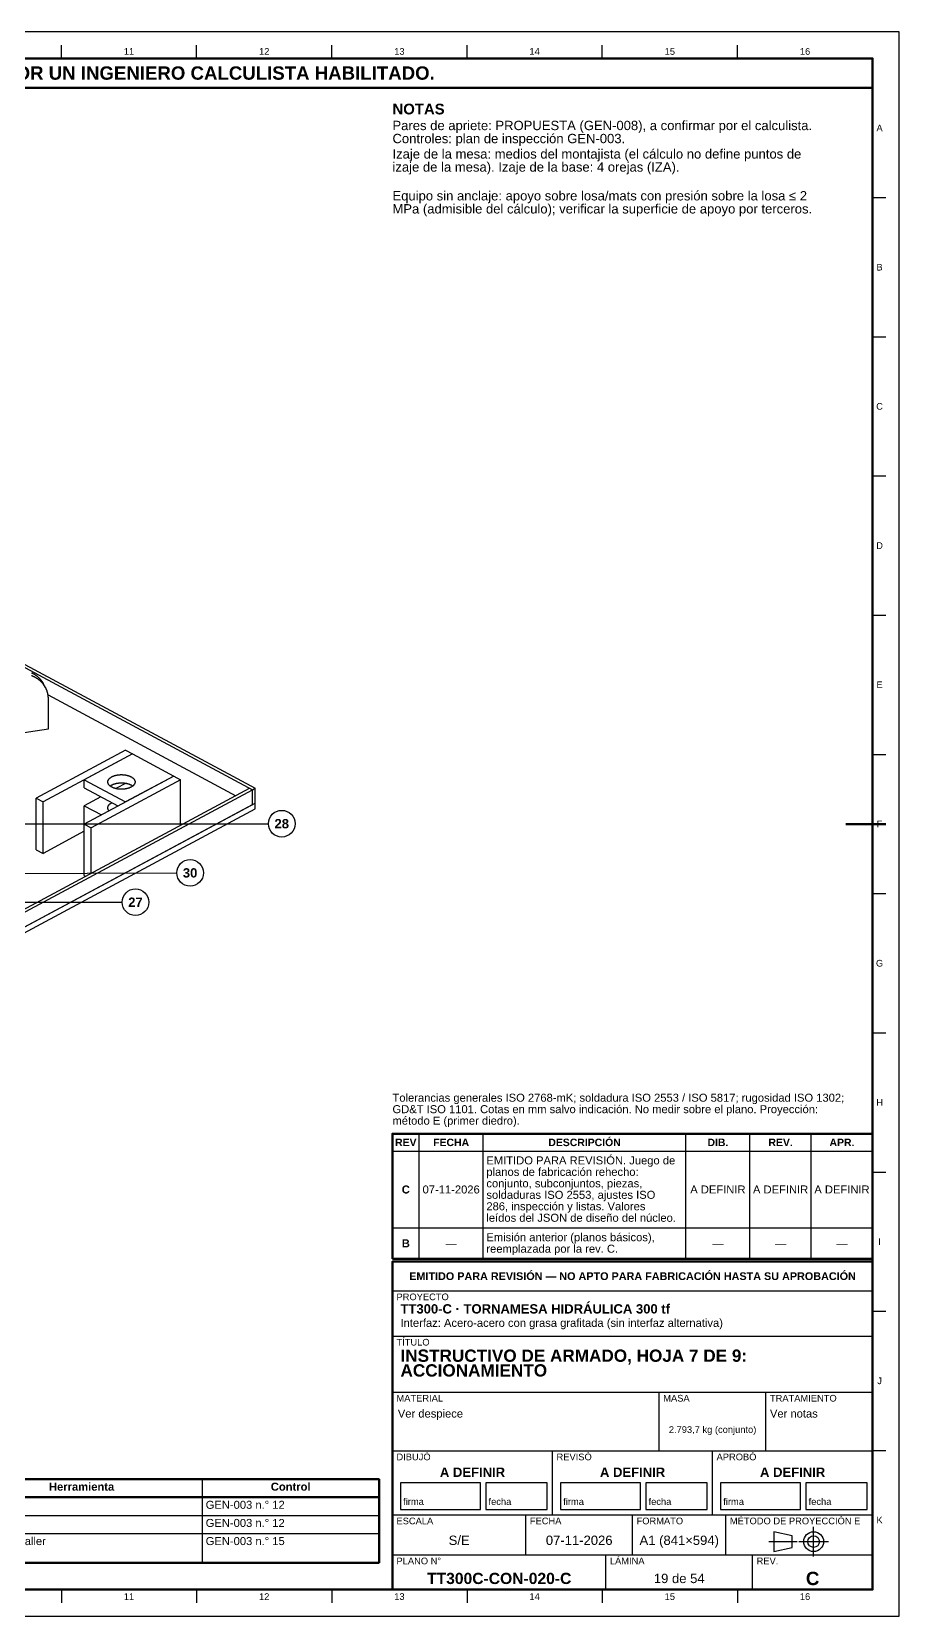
# Model space of a CAD drawing. Header units: millimetres. Extents: x 0 to 841, y 0 to 594.
# Drawn here: x 516 to 841, y 0 to 594 of the extents above; entities that cross this region are included whole.
import ezdxf
from ezdxf.enums import TextEntityAlignment as Align

# ---------------------------------------------------------------- set-up
doc = ezdxf.new("R2010")
doc.units = ezdxf.units.MM
doc.linetypes.add('EJE', pattern=[31, 20, -4, 3, -4])
for name, color, linetype, lineweight in [('COTA', 7, 'CONTINUOUS', 25), ('EJE', 7, 'EJE', 25), ('FINA', 7, 'CONTINUOUS', 25), ('MARCO', 7, 'CONTINUOUS', 70), ('TXT', 7, 'CONTINUOUS', 25), ('VIS', 7, 'CONTINUOUS', 50)]:
    doc.layers.add(name, color=color, linetype=linetype, lineweight=lineweight)
doc.styles.add('STD', font='LiberationSans-Regular.ttf')
doc.styles.add('STDB', font='LiberationSans-Bold.ttf')

msp = doc.modelspace()

# ---------------------------------------------------------------- linework, layer by layer
at = {"layer": 'COTA'}
for p, q in [((474.04, 297.12), (604.49, 297.12)), ((416.49, 278.04), (570.13, 278.66)), ((418.46, 267.68), (549.64, 267.68))]:
    msp.add_line(p, q, dxfattribs=at)
at = {"layer": 'EJE'}
for p, q in [((808.88, 22.42), (808.88, 33.58)), ((792.14, 28), (802.68, 28)), ((803.3, 28), (814.46, 28))]:
    msp.add_line(p, q, dxfattribs=at)
at = {"layer": 'FINA'}
for p, q in [((526.88, 584), (526.88, 589)), ((577.56, 584), (577.56, 589)), ((628.25, 584), (628.25, 589)), ((678.94, 584), (678.94, 589)), ((729.62, 584), (729.62, 589)), ((780.31, 584), (780.31, 589)), ((831, 531.82), (836, 531.82)), ((831, 479.64), (836, 479.64)), ((831, 427.45), (836, 427.45)), ((831, 375.27), (836, 375.27)), ((831, 323.09), (836, 323.09)), ((831, 270.91), (836, 270.91)), ((831, 218.73), (836, 218.73)), ((661, 134), (661, 180.9)), ((685, 134), (685, 180.9)), ((761, 134), (761, 180.9)), ((785, 134), (785, 180.9)), ((808, 134), (808, 180.9)), ((651, 174.4), (831, 174.4)), ((831, 166.55), (836, 166.55)), ((651, 145.6), (831, 145.6)), ((651, 134), (831, 134)), ((651, 133), (831, 133)), ((651, 122), (831, 122)), ((831, 114.36), (836, 114.36)), ((651, 105), (831, 105)), ((651, 84), (831, 84)), ((751, 62), (751, 84)), ((791, 62), (791, 84)), ((651, 62), (831, 62)), ((711, 38), (711, 62)), ((771, 38), (771, 62)), ((831, 62.18), (836, 62.18)), ((579.68, 51.4), (579.68, 20)), ((25, 44.6), (646, 44.6)), ((25, 37.8), (646, 37.8)), ((651, 38), (831, 38)), ((701, 23), (701, 38)), ((741, 23), (741, 38)), ((776, 23), (776, 38)), ((25, 31), (646, 31)), ((651, 23), (831, 23)), ((731, 10), (731, 23)), ((786, 10), (786, 23)), ((526.88, 10), (526.88, 5)), ((577.56, 10), (577.56, 5)), ((628.25, 10), (628.25, 5)), ((678.94, 10), (678.94, 5)), ((729.62, 10), (729.62, 5)), ((780.31, 10), (780.31, 5))]:
    msp.add_line(p, q, dxfattribs=at)
for points in [[(0, 0), (841, 0), (841, 594), (0, 594)], [(654, 40), (684, 40), (684, 50), (654, 50)], [(686, 40), (709, 40), (709, 50), (686, 50)], [(714, 40), (744, 40), (744, 50), (714, 50)], [(746, 40), (769, 40), (769, 50), (746, 50)], [(774, 40), (804, 40), (804, 50), (774, 50)], [(806, 40), (829, 40), (829, 50), (806, 50)], [(794, 24.28), (800.82, 25.83), (800.82, 30.17), (794, 31.72)]]:
    msp.add_lwpolyline(points, close=True, dxfattribs=at)
for points in [[(334.47, 451.57), (598.47, 309.83)], [(335.5, 452.12), (599.5, 310.38)], [(520.96, 348.12), (520.9, 348.22), (520.84, 348.33), (520.78, 348.43), (520.72, 348.54), (520.65, 348.64), (520.59, 348.74), (520.53, 348.84), (520.46, 348.94), (520.39, 349.04), (520.32, 349.14), (520.25, 349.23), (520.18, 349.33), (520.1, 349.43), (520.03, 349.52), (519.95, 349.61), (519.88, 349.7), (519.8, 349.8), (519.72, 349.89), (519.64, 349.97), (519.55, 350.06), (519.47, 350.15), (519.39, 350.23), (519.3, 350.32), (519.21, 350.4), (519.13, 350.49), (519.04, 350.57), (518.95, 350.65), (518.86, 350.73), (518.77, 350.8), (518.67, 350.88), (518.58, 350.96), (518.49, 351.03), (518.39, 351.1), (518.29, 351.17), (518.2, 351.24), (518.1, 351.31), (518, 351.38), (517.9, 351.45), (517.8, 351.52), (517.7, 351.58), (517.6, 351.64), (517.49, 351.71), (517.39, 351.77), (517.28, 351.83), (517.18, 351.88), (517.07, 351.94), (516.97, 352), (516.86, 352.05), (516.75, 352.11), (516.64, 352.16), (516.54, 352.21), (516.43, 352.26), (516.32, 352.31), (516.21, 352.36), (516.1, 352.4), (515.98, 352.45), (515.87, 352.49), (515.76, 352.53), (515.65, 352.58)], [(520.23, 349.47), (520.18, 349.58), (520.12, 349.68), (520.06, 349.79), (520, 349.89), (519.93, 349.99), (519.87, 350.1), (519.8, 350.2), (519.74, 350.3), (519.67, 350.39), (519.6, 350.49), (519.53, 350.59), (519.46, 350.69), (519.38, 350.78), (519.31, 350.87), (519.23, 350.97), (519.15, 351.06), (519.08, 351.15), (519, 351.24), (518.91, 351.33), (518.83, 351.42), (518.75, 351.5), (518.67, 351.59), (518.58, 351.67), (518.49, 351.76), (518.41, 351.84), (518.32, 351.92), (518.23, 352), (518.14, 352.08), (518.04, 352.16), (517.95, 352.23), (517.86, 352.31), (517.76, 352.38), (517.67, 352.46), (517.57, 352.53), (517.47, 352.6), (517.38, 352.67), (517.28, 352.74), (517.18, 352.8), (517.08, 352.87), (516.98, 352.94), (516.87, 353), (516.77, 353.06), (516.67, 353.12), (516.56, 353.18), (516.46, 353.24), (516.35, 353.3), (516.25, 353.35), (516.14, 353.41), (516.03, 353.46), (515.92, 353.51), (515.81, 353.57), (515.71, 353.62)], [(520.96, 348.12), (520.23, 349.47)], [(522.01, 343.79), (522.01, 343.92), (522.01, 344.04), (522, 344.16), (522, 344.28), (521.99, 344.4), (521.98, 344.52), (521.97, 344.64), (521.96, 344.76), (521.95, 344.88), (521.94, 345.01), (521.92, 345.13), (521.9, 345.25), (521.88, 345.37), (521.86, 345.49), (521.84, 345.61), (521.82, 345.72), (521.79, 345.84), (521.76, 345.96), (521.74, 346.08), (521.71, 346.2), (521.67, 346.32), (521.64, 346.43), (521.61, 346.55), (521.57, 346.66), (521.53, 346.78), (521.49, 346.89), (521.45, 347.01), (521.41, 347.12), (521.36, 347.24), (521.32, 347.35), (521.27, 347.46), (521.22, 347.57), (521.17, 347.68), (521.12, 347.79), (521.07, 347.9), (521.01, 348.01), (520.96, 348.12)], [(521.88, 345.41), (592.28, 307.61)], [(522.01, 332.72), (522.01, 343.79)], [(496.21, 328.76), (522.01, 332.72)], [(550.94, 324.66), (517.43, 306.67)], [(553.52, 323.28), (520, 305.29)], [(553.52, 323.28), (535.47, 313.59)], [(550.94, 324.66), (553.52, 323.28)], [(553.52, 323.28), (568.99, 314.98)], [(568.99, 314.98), (535.47, 296.98)], [(544.29, 312.76), (544.29, 312.88), (544.31, 313), (544.33, 313.12), (544.37, 313.23), (544.41, 313.35), (544.46, 313.46), (544.51, 313.56), (544.57, 313.66), (544.64, 313.76), (544.72, 313.86), (544.79, 313.95), (544.88, 314.04), (544.96, 314.12), (545.05, 314.2), (545.14, 314.28), (545.24, 314.35), (545.34, 314.42), (545.43, 314.49), (545.54, 314.55), (545.64, 314.62), (545.74, 314.68), (545.85, 314.73), (545.96, 314.79), (546.06, 314.84), (546.17, 314.89), (546.28, 314.93), (546.4, 314.98), (546.51, 315.02), (546.62, 315.06), (546.73, 315.1), (546.85, 315.14), (546.96, 315.17), (547.08, 315.2), (547.2, 315.23), (547.31, 315.26), (547.43, 315.29), (547.55, 315.32), (547.66, 315.34), (547.78, 315.36), (547.9, 315.38), (548.02, 315.4), (548.14, 315.42), (548.26, 315.43), (548.38, 315.45), (548.5, 315.46), (548.61, 315.47), (548.73, 315.48), (548.85, 315.49), (548.97, 315.49), (549.09, 315.5), (549.21, 315.5), (549.33, 315.5), (549.45, 315.5), (549.57, 315.5), (549.69, 315.5), (549.81, 315.49), (549.93, 315.49), (550.05, 315.48), (550.17, 315.47), (550.29, 315.46), (550.41, 315.45), (550.53, 315.43), (550.65, 315.42), (550.77, 315.4), (550.89, 315.38), (551.01, 315.36), (551.12, 315.34), (551.24, 315.32), (551.36, 315.29), (551.48, 315.26), (551.59, 315.23), (551.71, 315.2), (551.82, 315.17), (551.94, 315.14), (552.05, 315.1), (552.17, 315.06), (552.28, 315.02), (552.39, 314.98), (552.5, 314.93), (552.62, 314.89), (552.72, 314.84), (552.83, 314.79), (552.94, 314.73), (553.05, 314.68), (553.15, 314.62), (553.25, 314.55), (553.35, 314.49), (553.45, 314.42), (553.55, 314.35), (553.65, 314.28), (553.74, 314.2), (553.83, 314.12), (553.91, 314.04), (553.99, 313.95), (554.07, 313.86), (554.15, 313.76), (554.21, 313.66), (554.28, 313.56), (554.33, 313.46), (554.38, 313.35), (554.42, 313.23), (554.46, 313.12), (554.48, 313), (554.49, 312.88), (554.5, 312.76)], [(568.99, 314.98), (550.94, 305.29)], [(568.99, 314.98), (571.57, 313.59)], [(335.5, 169.75), (597.44, 310.38)], [(336.53, 169.19), (598.47, 309.83)], [(535.47, 310.52), (535.47, 313.59)], [(535.47, 313.59), (550.94, 305.29)], [(535.47, 310.52), (548.08, 303.75)], [(571.57, 313.59), (538.05, 295.6)], [(545.78, 310.82), (545.68, 310.88), (545.57, 310.94), (545.47, 311.01), (545.37, 311.08), (545.27, 311.15), (545.17, 311.22), (545.08, 311.3), (544.98, 311.38), (544.9, 311.47), (544.81, 311.55), (544.73, 311.65), (544.66, 311.74), (544.58, 311.84), (544.52, 311.95), (544.46, 312.05), (544.41, 312.17), (544.37, 312.28), (544.33, 312.4), (544.31, 312.52), (544.29, 312.64), (544.29, 312.76)], [(545.17, 311.22), (545.27, 311.3), (545.36, 311.37), (545.46, 311.43), (545.57, 311.5), (545.67, 311.56), (545.78, 311.62), (545.88, 311.67), (545.99, 311.73), (546.1, 311.78), (546.21, 311.83), (546.32, 311.87), (546.43, 311.92), (546.55, 311.96), (546.66, 312), (546.78, 312.04), (546.89, 312.07), (547.01, 312.11), (547.12, 312.14), (547.24, 312.17), (547.36, 312.2), (547.48, 312.22), (547.59, 312.25), (547.71, 312.27), (547.83, 312.29), (547.95, 312.31), (548.07, 312.33), (548.19, 312.35), (548.31, 312.36), (548.43, 312.38), (548.55, 312.39), (548.67, 312.4), (548.79, 312.41), (548.91, 312.41), (549.03, 312.42), (549.15, 312.42), (549.27, 312.42), (549.39, 312.43), (549.52, 312.42), (549.64, 312.42), (549.76, 312.42), (549.88, 312.41), (550, 312.41), (550.12, 312.4), (550.24, 312.39), (550.36, 312.38), (550.48, 312.36), (550.6, 312.35), (550.72, 312.33), (550.84, 312.31), (550.96, 312.29), (551.08, 312.27), (551.19, 312.25), (551.31, 312.22), (551.43, 312.2), (551.55, 312.17), (551.66, 312.14), (551.78, 312.11), (551.9, 312.07), (552.01, 312.04), (552.13, 312), (552.24, 311.96), (552.35, 311.92), (552.47, 311.87), (552.58, 311.83), (552.69, 311.78), (552.8, 311.73), (552.91, 311.67), (553.01, 311.62), (553.12, 311.56), (553.22, 311.5), (553.32, 311.43), (553.43, 311.37), (553.52, 311.3), (553.62, 311.22)], [(554.5, 312.76), (554.49, 312.64), (554.48, 312.52), (554.45, 312.4), (554.42, 312.29), (554.38, 312.17), (554.33, 312.06), (554.27, 311.96), (554.21, 311.85), (554.14, 311.75), (554.07, 311.66), (553.99, 311.57), (553.9, 311.48), (553.82, 311.39), (553.73, 311.31), (553.64, 311.24), (553.54, 311.16), (553.44, 311.09), (553.34, 311.02), (553.24, 310.96), (553.14, 310.9), (553.03, 310.84), (552.92, 310.78), (552.82, 310.73), (552.71, 310.68), (552.6, 310.63), (552.48, 310.58), (552.37, 310.53), (552.26, 310.49), (552.14, 310.45), (552.03, 310.41), (551.91, 310.38), (551.8, 310.34), (551.68, 310.31), (551.56, 310.28), (551.45, 310.25), (551.33, 310.22), (551.21, 310.2), (551.09, 310.18), (550.97, 310.15), (550.85, 310.13), (550.73, 310.12), (550.61, 310.1), (550.49, 310.08), (550.37, 310.07), (550.25, 310.06), (550.13, 310.05), (550.01, 310.04), (549.89, 310.03), (549.77, 310.03), (549.65, 310.02), (549.53, 310.02), (549.41, 310.02), (549.29, 310.02), (549.17, 310.02), (549.05, 310.03), (548.93, 310.03), (548.81, 310.04), (548.68, 310.05), (548.56, 310.06), (548.44, 310.07), (548.32, 310.08), (548.2, 310.1), (548.08, 310.11), (547.96, 310.13), (547.84, 310.15), (547.73, 310.17), (547.61, 310.19), (547.49, 310.22), (547.37, 310.24), (547.25, 310.27), (547.14, 310.3), (547.02, 310.33), (546.9, 310.37), (546.79, 310.4), (546.67, 310.44), (546.56, 310.48), (546.45, 310.52), (546.33, 310.57), (546.22, 310.61), (546.11, 310.66), (546, 310.71), (545.89, 310.77), (545.78, 310.82)], [(551.11, 312.27), (547.35, 310.25)], [(571.57, 296.49), (571.57, 313.59)], [(597.44, 310.38), (598.47, 309.83)], [(598.47, 309.83), (599.5, 310.38)], [(598.47, 304.29), (598.47, 309.83)], [(598.47, 304.29), (598.47, 309.83)], [(599.5, 304.84), (599.5, 310.38)], [(335.5, 163.1), (599.5, 304.84)], [(336.53, 163.66), (598.47, 304.29)], [(517.43, 287.35), (517.43, 306.67)], [(517.43, 306.67), (520, 305.29)], [(520, 285.97), (520, 305.29)], [(541.66, 307.19), (535.47, 303.87)], [(535.47, 296.98), (535.47, 303.87)], [(535.47, 303.87), (541.89, 300.43)], [(544.29, 303.04), (544.29, 303.16), (544.31, 303.28), (544.33, 303.4), (544.37, 303.52), (544.41, 303.64), (544.46, 303.75), (544.52, 303.86), (544.58, 303.96), (544.66, 304.06), (544.73, 304.16), (544.81, 304.25), (544.9, 304.34), (544.98, 304.42), (545.08, 304.5), (545.17, 304.58), (545.27, 304.65), (545.37, 304.72), (545.47, 304.79), (545.57, 304.86), (545.68, 304.92), (545.78, 304.98)], [(544.72, 301.94), (544.64, 302.04), (544.57, 302.14), (544.51, 302.24), (544.46, 302.35), (544.41, 302.46), (544.37, 302.57), (544.33, 302.68), (544.31, 302.8), (544.29, 302.92), (544.29, 303.04)], [(598.47, 304.29), (599.5, 304.84)], [(599.5, 302.63), (599.5, 304.84)], [(335.5, 160.89), (599.5, 302.63)], [(535.47, 294.27), (520, 285.97)], [(535.47, 277.66), (535.47, 296.98)], [(535.47, 296.98), (538.05, 295.6)], [(538.05, 278.49), (538.05, 295.6)], [(517.43, 287.35), (520, 285.97)], [(535.47, 277.66), (535.99, 277.39)]]:
    msp.add_lwpolyline(points, dxfattribs=at)
for centre, radius in [((609.49, 297.12), 5), ((575.13, 278.68), 5), ((554.64, 267.68), 5), ((808.88, 28), 3.72), ((808.88, 28), 2.17)]:
    msp.add_circle(centre, radius, dxfattribs=at)
at = {"layer": 'MARCO'}
msp.add_line((836, 297), (821, 297), dxfattribs=at)
for points in [[(20, 10), (831, 10), (831, 584), (20, 584)], [(20, 573), (831, 573), (831, 584), (20, 584)], [(651, 134), (831, 134), (831, 180.9), (651, 180.9)], [(651, 10), (831, 10), (831, 133), (651, 133)]]:
    msp.add_lwpolyline(points, close=True, dxfattribs=at)
at = {"layer": 'VIS'}
for p in [(646, 51.4), (25, 20)]:
    msp.add_line(p, (646, 20), dxfattribs=at)
msp.add_lwpolyline([(25, 44.6), (646, 44.6), (646, 51.4), (25, 51.4)], close=True, dxfattribs=at)

# ---------------------------------------------------------------- texts
at = {"layer": 'TXT'}
for s, height, style, p in [('ESTOS PLANOS NO SON VÁLIDOS PARA FABRICACIÓN HASTA SU REVISIÓN Y APROBACIÓN POR UN INGENIERO CALCULISTA HABILITADO.', 5, 'STDB', (425.5, 578.5)), ('11', 2.5, 'STD', (552.22, 586.6)), ('12', 2.5, 'STD', (602.91, 586.6)), ('13', 2.5, 'STD', (653.59, 586.6)), ('14', 2.5, 'STD', (704.28, 586.6)), ('15', 2.5, 'STD', (754.97, 586.6)), ('16', 2.5, 'STD', (805.66, 586.6)), ('A', 2.5, 'STD', (833.6, 557.91)), ('B', 2.5, 'STD', (833.6, 505.73)), ('C', 2.5, 'STD', (833.6, 453.55)), ('D', 2.5, 'STD', (833.6, 401.36)), ('E', 2.5, 'STD', (833.6, 349.18)), ('28', 3.5, 'STDB', (609.49, 297.12)), ('F', 2.5, 'STD', (833.6, 297)), ('30', 3.5, 'STDB', (575.13, 278.68)), ('27', 3.5, 'STDB', (554.64, 267.68)), ('G', 2.5, 'STD', (833.6, 244.82)), ('H', 2.5, 'STD', (833.6, 192.64)), ('REV', 2.8, 'STDB', (656, 177.65)), ('FECHA', 2.8, 'STDB', (673, 177.65)), ('DESCRIPCIÓN', 2.8, 'STDB', (723, 177.65)), ('DIB.', 2.8, 'STDB', (773, 177.65)), ('REV.', 2.8, 'STDB', (796.5, 177.65)), ('APR.', 2.8, 'STDB', (819.5, 177.65)), ('C', 3, 'STDB', (656, 160)), ('07-11-2026', 3, 'STD', (673, 160)), ('A DEFINIR', 3, 'STD', (773, 160)), ('A DEFINIR', 3, 'STD', (796.5, 160)), ('A DEFINIR', 3, 'STD', (819.5, 160)), ('B', 3, 'STDB', (656, 139.8)), ('—', 3, 'STD', (673, 139.8)), ('—', 3, 'STD', (773, 139.8)), ('—', 3, 'STD', (796.5, 139.8)), ('—', 3, 'STD', (819.5, 139.8)), ('I', 2.5, 'STD', (833.6, 140.45)), ('EMITIDO PARA REVISIÓN — NO APTO PARA FABRICACIÓN HASTA SU APROBACIÓN', 2.9, 'STDB', (741, 127.5)), ('J', 2.5, 'STD', (833.6, 88.27)), ('2.793,7 kg (conjunto)', 2.5, 'STD', (771, 70)), ('A DEFINIR', 3.5, 'STDB', (681, 54)), ('A DEFINIR', 3.5, 'STDB', (741, 54)), ('A DEFINIR', 3.5, 'STDB', (801, 54)), ('Herramienta', 3, 'STDB', (534.46, 48.6)), ('Control', 3, 'STDB', (612.84, 48.6)), ('K', 2.5, 'STD', (833.6, 36.09)), ('S/E', 3.5, 'STD', (676, 28.5)), ('07-11-2026', 3.5, 'STD', (721, 28.5)), ('A1 (841×594)', 3.5, 'STD', (758.5, 28.5)), ('TT300C-CON-020-C', 4.2, 'STDB', (691, 14.2)), ('19 de 54', 3.5, 'STD', (758.5, 14.2)), ('C', 5, 'STDB', (808.5, 14.2)), ('11', 2.5, 'STD', (552.22, 7.4)), ('12', 2.5, 'STD', (602.91, 7.4)), ('13', 2.5, 'STD', (653.59, 7.4)), ('14', 2.5, 'STD', (704.28, 7.4)), ('15', 2.5, 'STD', (754.97, 7.4)), ('16', 2.5, 'STD', (805.66, 7.4))]:
    msp.add_text(s, height=height, dxfattribs=dict(at, style=style)).set_placement(p, align=Align.MIDDLE_CENTER)
for s, height, style, p in [('NOTAS', 4, 'STDB', (651, 567)), ('Pares de apriete: PROPUESTA (GEN-008), a confirmar por el calculista.', 3.5, 'STD', (651, 560.6)), ('Controles: plan de inspección GEN-003.', 3.5, 'STD', (651, 555.7)), ('Izaje de la mesa: medios del montajista (el cálculo no define puntos de', 3.5, 'STD', (651, 549.93)), ('izaje de la mesa). Izaje de la base: 4 orejas (IZA).', 3.5, 'STD', (651, 545.03)), ('Equipo sin anclaje: apoyo sobre losa/mats con presión sobre la losa ≤ 2', 3.5, 'STD', (651, 534.25)), ('MPa (admisible del cálculo); verificar la superficie de apoyo por terceros.', 3.5, 'STD', (651, 529.35)), ('EMITIDO PARA REVISIÓN. Juego de', 3, 'STD', (686.2, 172.4)), ('planos de fabricación rehecho:', 3, 'STD', (686.2, 168.1)), ('conjunto, subconjuntos, piezas,', 3, 'STD', (686.2, 163.8)), ('soldaduras ISO 2553, ajustes ISO', 3, 'STD', (686.2, 159.5)), ('286, inspección y listas. Valores', 3, 'STD', (686.2, 155.2)), ('leídos del JSON de diseño del núcleo.', 3, 'STD', (686.2, 150.9)), ('Emisión anterior (planos básicos),', 3, 'STD', (686.2, 143.6)), ('reemplazada por la rev. C.', 3, 'STD', (686.2, 139.3)), ('PROYECTO', 2.5, 'STD', (652.5, 121)), ('TT300-C · TORNAMESA HIDRÁULICA 300 tf', 3.5, 'STDB', (654, 117)), ('Interfaz: Acero-acero con grasa grafitada (sin interfaz alternativa)', 3, 'STD', (654, 111.5)), ('TÍTULO', 2.5, 'STD', (652.5, 104)), ('INSTRUCTIVO DE ARMADO, HOJA 7 DE 9:', 4.6, 'STDB', (654, 100)), ('ACCIONAMIENTO', 4.6, 'STDB', (654, 94.48)), ('MATERIAL', 2.5, 'STD', (652.5, 83)), ('Ver despiece', 3, 'STD', (653, 77.5)), ('MASA', 2.5, 'STD', (752.5, 83)), ('Ver notas', 3, 'STD', (792.5, 77.5)), ('TRATAMIENTO', 2.5, 'STD', (792.5, 83)), ('DIBUJÓ', 2.5, 'STD', (652.5, 61)), ('REVISÓ', 2.5, 'STD', (712.5, 61)), ('APROBÓ', 2.5, 'STD', (772.5, 61)), ('ESCALA', 2.5, 'STD', (652.5, 37)), ('FECHA', 2.5, 'STD', (702.5, 37)), ('FORMATO', 2.5, 'STD', (742.5, 37)), ('MÉTODO DE PROYECCIÓN E', 2.5, 'STD', (777.5, 37)), ('PLANO N°', 2.5, 'STD', (652.5, 22)), ('LÁMINA', 2.5, 'STD', (732.5, 22)), ('REV.', 2.5, 'STD', (787.5, 22))]:
    msp.add_text(s, height=height, dxfattribs=dict(at, style=style)).set_placement(p, align=Align.TOP_LEFT)
at = {"layer": 'TXT', "style": 'STD'}
for s, height, p in [('Tolerancias generales ISO 2768-mK; soldadura ISO 2553 / ISO 5817; rugosidad ISO 1302;', 3, (651, 192)), ('GD&T ISO 1101. Cotas en mm salvo indicación. No medir sobre el plano. Proyección:', 3, (651, 187.7)), ('método E (primer diedro).', 3, (651, 183.4)), ('firma', 2.5, (655, 41)), ('fecha', 2.5, (687, 41)), ('firma', 2.5, (715, 41)), ('fecha', 2.5, (747, 41)), ('firma', 2.5, (775, 41)), ('fecha', 2.5, (807, 41))]:
    msp.add_text(s, height=height, dxfattribs=at).set_placement(p, align=Align.BOTTOM_LEFT)
for s, p in [('GEN-003 n.° 12', (580.98, 41.8)), ('GEN-003 n.° 12', (580.98, 35)), ('Aparejo de taller', (490.54, 28.2)), ('GEN-003 n.° 15', (580.98, 28.2))]:
    msp.add_text(s, height=3, dxfattribs=at).set_placement(p, align=Align.MIDDLE_LEFT)

doc.saveas('drawing.dxf')
